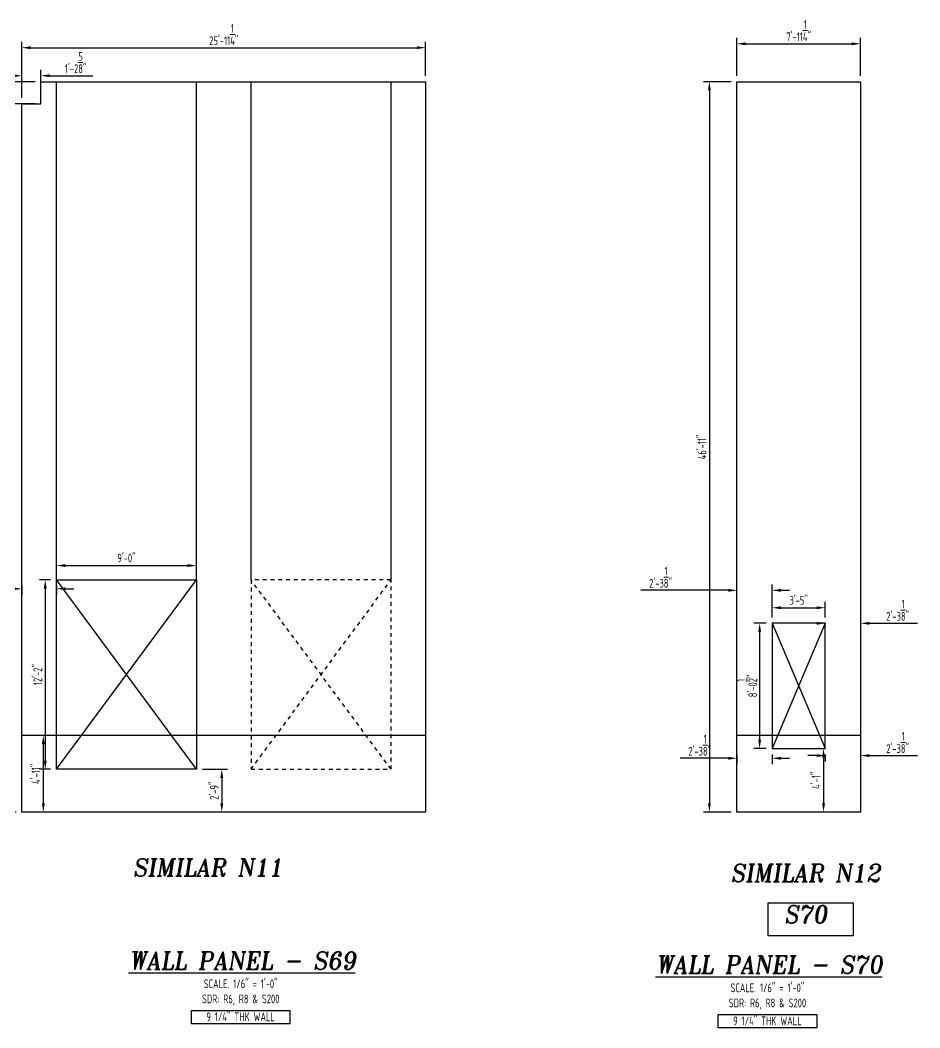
# Model space of a CAD drawing. Header units: inches. Extents: x 10095 to 38568, y -2433 to 4174.
# Drawn here: x 29900 to 30593, y 1175 to 1952 of the extents above; entities that cross this region are included whole.
import ezdxf
from ezdxf.enums import TextEntityAlignment as Align

# ---------------------------------------------------------------- set-up
doc = ezdxf.new("R2010")
doc.units = ezdxf.units.IN
doc.header["$MEASUREMENT"] = 0
doc.linetypes.add('HIDDEN', pattern=[6, 3, -3])
doc.layers.get('0').update_dxf_attribs({"linetype": 'CONTINUOUS'})
doc.layers.get('Defpoints').update_dxf_attribs({"linetype": 'CONTINUOUS'})
for name, color, linetype in [('0-25', 7, 'CONTINUOUS'), ('0-35', 3, 'CONTINUOUS'), ('0-35TEXT', 3, 'CONTINUOUS'), ('0-50', 10, 'CONTINUOUS'), ('Hatch', 253, 'CONTINUOUS'), ('hidden', 7, 'HIDDEN')]:
    doc.layers.add(name, color=color, linetype=linetype)
doc.layers.add('COVER', color=6, linetype='CONTINUOUS', lineweight=0, plot=False)
doc.styles.add('AR', font='ARCHQUIK.shx', dxfattribs={"width": 0.8})
doc.styles.add('ROMANT', font='romant')
doc.dimstyles.new('CADS_DIM_48', dxfattribs={"dimscale": 48, "dimtxt": 0.09375, "dimasz": 0.09375, "dimexe": 0.0625, "dimexo": 0.0625, "dimgap": 0.09375, "dimtad": 0, "dimtih": 1, "dimtoh": 1, "dimzin": 1, "dimdsep": 46, "dimlunit": 4, "dimtxsty": 'AR', "dimblk": 'CLOSED', "dimcen": 0.1875, "dimadec": 0, "dimazin": 0, "dimtfac": 1, "dimtofl": 0, "dimtmove": 0, "dimatfit": 1, "dimldrblk": 'DOTBLANK', "dimfxl": 1, "dimtzin": 0, "dimarcsym": 0})

# ---------------------------------------------------------------- blocks, each defined once
blk = doc.blocks.new('*D208')
at = {"layer": 'COVER', "color": 0, "lineweight": -2, "transparency": 16777216}
for p, q in [((29900.96, 1892.27), (29900.96, 1913.91)), ((29915.58, 1892.27), (29915.58, 1913.91)), ((29894.21, 1909.41), (29887.46, 1909.41)), ((29922.33, 1909.41), (29955.74, 1909.41))]:
    blk.add_line(p, q, dxfattribs=at)
at = {"layer": 'COVER', "color": 0, "transparency": 16777216}
for points in [[(29894.21, 1910.54), (29894.21, 1908.29), (29900.96, 1909.41)], [(29922.33, 1910.54), (29922.33, 1908.29), (29915.58, 1909.41)]]:
    blk.add_solid(points, dxfattribs=at)
at = {"layer": 'Defpoints', "color": 0, "transparency": 16777216}
for p in [(29915.58, 1909.41), (29900.96, 1887.77), (29915.58, 1887.77)]:
    blk.add_point(p, dxfattribs=at)
at = {"layer": 'COVER', "color": 0, "transparency": 16777216, "insert": (29942.41, 1919.54), "char_height": 6.75, "attachment_point": 5, "style": 'AR'}
blk.add_mtext('1\'-2{\\H1.000000x;\\S5/8;}"', dxfattribs=at)
blk = doc.blocks.new('_DotBlank')
at = {"layer": '0-35', "color": 0, "lineweight": -2}
blk.add_line((-0.5, 0), (-1, 0), dxfattribs=at)
blk.add_circle((0, 0), 0.5, dxfattribs=at)
blk = doc.blocks.new('*D209')
at = {"layer": 'COVER', "color": 0, "lineweight": -2, "transparency": 16777216}
for p, q in [((29851.15, 1911.52), (29851.15, 1938.04)), ((29911.08, 1904.77), (29846.65, 1904.77)), ((29911.08, 1887.77), (29846.65, 1887.77)), ((29851.15, 1881.02), (29851.15, 1874.27))]:
    blk.add_line(p, q, dxfattribs=at)
at = {"layer": 'COVER', "color": 0, "transparency": 16777216}
for points in [[(29850.03, 1911.52), (29852.28, 1911.52), (29851.15, 1904.77)], [(29850.03, 1881.02), (29852.28, 1881.02), (29851.15, 1887.77)]]:
    blk.add_solid(points, dxfattribs=at)
at = {"layer": 'Defpoints', "color": 0, "transparency": 16777216}
for p in [(29851.15, 1904.77), (29915.58, 1904.77), (29915.58, 1887.77)]:
    blk.add_point(p, dxfattribs=at)
at = {"layer": 'COVER', "color": 0, "transparency": 16777216, "insert": (29845.41, 1928.15), "char_height": 6.75, "attachment_point": 5, "rotation": 90, "style": 'AR'}
blk.add_mtext('1\'-5"', dxfattribs=at)
blk = doc.blocks.new('*D210')
at = {"layer": 'COVER', "color": 0, "lineweight": -2, "transparency": 16777216}
for p, q in [((29900.96, 1892.27), (29900.96, 1935.51)), ((30212.21, 1909.27), (30212.21, 1935.51)), ((29907.71, 1931.01), (30205.46, 1931.01))]:
    blk.add_line(p, q, dxfattribs=at)
at = {"layer": 'COVER', "color": 0, "transparency": 16777216}
for points in [[(29907.71, 1932.14), (29907.71, 1929.89), (29900.96, 1931.01)], [(30205.46, 1932.14), (30205.46, 1929.89), (30212.21, 1931.01)]]:
    blk.add_solid(points, dxfattribs=at)
at = {"layer": 'Defpoints', "color": 0, "transparency": 16777216}
for p in [(30212.21, 1931.01), (30212.21, 1904.77), (29900.96, 1887.77)]:
    blk.add_point(p, dxfattribs=at)
at = {"layer": 'COVER', "color": 0, "transparency": 16777216, "insert": (30056.58, 1941.14), "char_height": 6.75, "attachment_point": 5, "style": 'AR'}
blk.add_mtext('25\'-11{\\H1.000000x;\\S1/4;}"', dxfattribs=at)
blk = doc.blocks.new('*D211')
at = {"layer": 'COVER', "color": 0, "lineweight": -2, "transparency": 16777216}
for p, q in [((29911.08, 1904.77), (29874.35, 1904.77)), ((29878.85, 1898.02), (29878.85, 1348.52)), ((29896.46, 1341.77), (29874.35, 1341.77))]:
    blk.add_line(p, q, dxfattribs=at)
at = {"layer": 'COVER', "color": 0, "transparency": 16777216}
for points in [[(29877.72, 1898.02), (29879.97, 1898.02), (29878.85, 1904.77)], [(29877.72, 1348.52), (29879.97, 1348.52), (29878.85, 1341.77)]]:
    blk.add_solid(points, dxfattribs=at)
at = {"layer": 'Defpoints', "color": 0, "transparency": 16777216}
for p in [(29915.58, 1904.77), (29878.85, 1341.77), (29900.96, 1341.77)]:
    blk.add_point(p, dxfattribs=at)
at = {"layer": 'COVER', "color": 0, "transparency": 16777216, "insert": (29873.11, 1623.27), "char_height": 6.75, "attachment_point": 5, "rotation": 90, "style": 'AR'}
blk.add_mtext('46\'-11"', dxfattribs=at)
blk = doc.blocks.new('*D212')
at = {"layer": 'COVER', "color": 0, "lineweight": -2, "transparency": 16777216}
for p, q in [((29913.52, 1400.77), (29912.96, 1400.77)), ((29917.46, 1394.02), (29917.46, 1348.52)), ((29913.52, 1341.77), (29912.96, 1341.77))]:
    blk.add_line(p, q, dxfattribs=at)
at = {"layer": 'COVER', "color": 0, "transparency": 16777216}
for points in [[(29916.34, 1394.02), (29918.59, 1394.02), (29917.46, 1400.77)], [(29916.34, 1348.52), (29918.59, 1348.52), (29917.46, 1341.77)]]:
    blk.add_solid(points, dxfattribs=at)
at = {"layer": 'Defpoints', "color": 0, "transparency": 16777216}
for p in [(29918.02, 1400.77), (29917.46, 1341.77), (29918.02, 1341.77)]:
    blk.add_point(p, dxfattribs=at)
at = {"layer": 'COVER', "color": 0, "transparency": 16777216, "insert": (29911.72, 1371.27), "char_height": 6.75, "attachment_point": 5, "rotation": 90, "style": 'AR'}
blk.add_mtext('4\'-11"', dxfattribs=at)
blk = doc.blocks.new('*D213')
at = {"layer": 'COVER', "color": 0, "lineweight": -2, "transparency": 16777216}
for p, q in [((30040.08, 1374.77), (30059.54, 1374.77)), ((30055.04, 1368.02), (30055.04, 1348.52)), ((30052, 1341.77), (30050.54, 1341.77))]:
    blk.add_line(p, q, dxfattribs=at)
at = {"layer": 'COVER', "color": 0, "transparency": 16777216}
for points in [[(30053.91, 1368.02), (30056.16, 1368.02), (30055.04, 1374.77)], [(30053.91, 1348.52), (30056.16, 1348.52), (30055.04, 1341.77)]]:
    blk.add_solid(points, dxfattribs=at)
at = {"layer": 'Defpoints', "color": 0, "transparency": 16777216}
for p in [(30035.58, 1374.77), (30055.04, 1341.77), (30056.5, 1341.77)]:
    blk.add_point(p, dxfattribs=at)
at = {"layer": 'COVER', "color": 0, "transparency": 16777216, "insert": (30049.3, 1358.27), "char_height": 6.75, "attachment_point": 5, "rotation": 90, "style": 'AR'}
blk.add_mtext('2\'-9"', dxfattribs=at)
blk = doc.blocks.new('*D214')
at = {"layer": 'COVER', "color": 0, "lineweight": -2, "transparency": 16777216}
for p, q in [((29900.96, 1516.27), (29900.96, 1509.41)), ((29927.58, 1516.27), (29927.58, 1509.41)), ((29894.21, 1513.91), (29856.89, 1513.91)), ((29934.33, 1513.91), (29941.08, 1513.91))]:
    blk.add_line(p, q, dxfattribs=at)
at = {"layer": 'COVER', "color": 0, "transparency": 16777216}
for points in [[(29894.21, 1515.03), (29894.21, 1512.78), (29900.96, 1513.91)], [(29934.33, 1515.03), (29934.33, 1512.78), (29927.58, 1513.91)]]:
    blk.add_solid(points, dxfattribs=at)
at = {"layer": 'Defpoints', "color": 0, "transparency": 16777216}
for p in [(29900.96, 1520.77), (29927.58, 1520.77), (29900.96, 1513.91)]:
    blk.add_point(p, dxfattribs=at)
at = {"layer": 'COVER', "color": 0, "transparency": 16777216, "insert": (29872.17, 1524.03), "char_height": 6.75, "attachment_point": 5, "style": 'AR'}
blk.add_mtext('2\'-2{\\H1.000000x;\\S5/8;}"', dxfattribs=at)
blk = doc.blocks.new('*D215')
at = {"layer": 'COVER', "color": 0, "lineweight": -2, "transparency": 16777216}
for p, q in [((29923.08, 1520.77), (29914.46, 1520.77)), ((29918.96, 1514.02), (29918.96, 1381.52)), ((29923.08, 1374.77), (29914.46, 1374.77))]:
    blk.add_line(p, q, dxfattribs=at)
at = {"layer": 'COVER', "color": 0, "transparency": 16777216}
for points in [[(29917.83, 1514.02), (29920.08, 1514.02), (29918.96, 1520.77)], [(29917.83, 1381.52), (29920.08, 1381.52), (29918.96, 1374.77)]]:
    blk.add_solid(points, dxfattribs=at)
at = {"layer": 'Defpoints', "color": 0, "transparency": 16777216}
for p in [(29927.58, 1520.77), (29918.96, 1374.77), (29927.58, 1374.77)]:
    blk.add_point(p, dxfattribs=at)
at = {"layer": 'COVER', "color": 0, "transparency": 16777216, "insert": (29913.21, 1447.77), "char_height": 6.75, "attachment_point": 5, "rotation": 90, "style": 'AR'}
blk.add_mtext('12\'-2"', dxfattribs=at)
blk = doc.blocks.new('*D216')
at = {"layer": 'COVER', "color": 0, "lineweight": -2, "transparency": 16777216}
for p, q in [((29927.58, 1525.27), (29927.58, 1536.29)), ((29934.33, 1531.79), (30028.83, 1531.79)), ((30035.58, 1525.27), (30035.58, 1536.29))]:
    blk.add_line(p, q, dxfattribs=at)
at = {"layer": 'COVER', "color": 0, "transparency": 16777216}
for points in [[(29934.33, 1532.91), (29934.33, 1530.66), (29927.58, 1531.79)], [(30028.83, 1532.91), (30028.83, 1530.66), (30035.58, 1531.79)]]:
    blk.add_solid(points, dxfattribs=at)
at = {"layer": 'Defpoints', "color": 0, "transparency": 16777216}
for p in [(30035.58, 1531.79), (29927.58, 1520.77), (30035.58, 1520.77)]:
    blk.add_point(p, dxfattribs=at)
at = {"layer": 'COVER', "color": 0, "transparency": 16777216, "insert": (29981.58, 1537.53), "char_height": 6.75, "attachment_point": 5, "style": 'AR'}
blk.add_mtext('9\'-0"', dxfattribs=at)
blk = doc.blocks.new('*D217')
at = {"layer": 'COVER', "color": 0, "lineweight": -2, "transparency": 16777216}
for p, q in [((30452.21, 1909.27), (30452.21, 1938.51)), ((30547.46, 1909.27), (30547.46, 1938.51)), ((30458.96, 1934.01), (30540.71, 1934.01))]:
    blk.add_line(p, q, dxfattribs=at)
at = {"layer": 'COVER', "color": 0, "transparency": 16777216}
for points in [[(30458.96, 1935.14), (30458.96, 1932.89), (30452.21, 1934.01)], [(30540.71, 1935.14), (30540.71, 1932.89), (30547.46, 1934.01)]]:
    blk.add_solid(points, dxfattribs=at)
at = {"layer": 'Defpoints', "color": 0, "transparency": 16777216}
for p in [(30547.46, 1934.01), (30452.21, 1904.77), (30547.46, 1904.77)]:
    blk.add_point(p, dxfattribs=at)
at = {"layer": 'COVER', "color": 0, "transparency": 16777216, "insert": (30499.83, 1944.14), "char_height": 6.75, "attachment_point": 5, "style": 'AR'}
blk.add_mtext('7\'-11{\\H1.000000x;\\S1/4;}"', dxfattribs=at)
blk = doc.blocks.new('*D218')
at = {"layer": 'COVER', "color": 0, "lineweight": -2, "transparency": 16777216}
for p, q in [((30447.71, 1904.77), (30426.49, 1904.77)), ((30430.99, 1898.02), (30430.99, 1348.52)), ((30447.71, 1341.77), (30426.49, 1341.77))]:
    blk.add_line(p, q, dxfattribs=at)
at = {"layer": 'COVER', "color": 0, "transparency": 16777216}
for points in [[(30429.86, 1898.02), (30432.11, 1898.02), (30430.99, 1904.77)], [(30429.86, 1348.52), (30432.11, 1348.52), (30430.99, 1341.77)]]:
    blk.add_solid(points, dxfattribs=at)
at = {"layer": 'Defpoints', "color": 0, "transparency": 16777216}
for p in [(30452.21, 1904.77), (30430.99, 1341.77), (30452.21, 1341.77)]:
    blk.add_point(p, dxfattribs=at)
at = {"layer": 'COVER', "color": 0, "transparency": 16777216, "insert": (30425.25, 1623.27), "char_height": 6.75, "attachment_point": 5, "rotation": 90, "style": 'AR'}
blk.add_mtext('46\'-11"', dxfattribs=at)
blk = doc.blocks.new('*D219')
at = {"layer": 'COVER', "color": 0, "lineweight": -2, "transparency": 16777216}
for p, q in [((30474.83, 1487.27), (30465.23, 1487.27)), ((30469.73, 1480.52), (30469.73, 1397.52)), ((30474.83, 1390.77), (30465.23, 1390.77))]:
    blk.add_line(p, q, dxfattribs=at)
at = {"layer": 'COVER', "color": 0, "transparency": 16777216}
for points in [[(30468.61, 1480.52), (30470.86, 1480.52), (30469.73, 1487.27)], [(30468.61, 1397.52), (30470.86, 1397.52), (30469.73, 1390.77)]]:
    blk.add_solid(points, dxfattribs=at)
at = {"layer": 'Defpoints', "color": 0, "transparency": 16777216}
for p in [(30479.33, 1487.27), (30469.73, 1390.77), (30479.33, 1390.77)]:
    blk.add_point(p, dxfattribs=at)
at = {"layer": 'COVER', "color": 0, "transparency": 16777216, "insert": (30459.72, 1439.02), "char_height": 6.75, "attachment_point": 5, "rotation": 90, "style": 'AR'}
blk.add_mtext('8\'-0{\\H1.000000x;\\S1/2;}"', dxfattribs=at)
blk = doc.blocks.new('*D220')
at = {"layer": 'COVER', "color": 0, "lineweight": -2, "transparency": 16777216}
for p, q in [((30479.33, 1491.77), (30479.33, 1503.77)), ((30486.08, 1499.27), (30513.58, 1499.27)), ((30520.33, 1491.77), (30520.33, 1503.77))]:
    blk.add_line(p, q, dxfattribs=at)
at = {"layer": 'COVER', "color": 0, "transparency": 16777216}
for points in [[(30486.08, 1500.39), (30486.08, 1498.14), (30479.33, 1499.27)], [(30513.58, 1500.39), (30513.58, 1498.14), (30520.33, 1499.27)]]:
    blk.add_solid(points, dxfattribs=at)
at = {"layer": 'Defpoints', "color": 0, "transparency": 16777216}
for p in [(30520.33, 1499.27), (30479.33, 1487.27), (30520.33, 1487.27)]:
    blk.add_point(p, dxfattribs=at)
at = {"layer": 'COVER', "color": 0, "transparency": 16777216, "insert": (30499.83, 1505.01), "char_height": 6.75, "attachment_point": 5, "style": 'AR'}
blk.add_mtext('3\'-5"', dxfattribs=at)
blk = doc.blocks.new('*D221')
at = {"layer": 'COVER', "color": 0, "lineweight": -2, "transparency": 16777216}
for p, q in [((30445.46, 1383.24), (30408.33, 1383.24)), ((30452.21, 1386.27), (30452.21, 1378.74)), ((30479.33, 1386.27), (30479.33, 1378.74)), ((30486.08, 1383.24), (30492.83, 1383.24))]:
    blk.add_line(p, q, dxfattribs=at)
at = {"layer": 'COVER', "color": 0, "transparency": 16777216}
for points in [[(30445.46, 1384.36), (30445.46, 1382.11), (30452.21, 1383.24)], [(30486.08, 1384.36), (30486.08, 1382.11), (30479.33, 1383.24)]]:
    blk.add_solid(points, dxfattribs=at)
at = {"layer": 'Defpoints', "color": 0, "transparency": 16777216}
for p in [(30452.21, 1390.77), (30479.33, 1390.77), (30452.21, 1383.24)]:
    blk.add_point(p, dxfattribs=at)
at = {"layer": 'COVER', "color": 0, "transparency": 16777216, "insert": (30423.52, 1393.36), "char_height": 6.75, "attachment_point": 5, "style": 'AR'}
blk.add_mtext('2\'-3{\\H1.000000x;\\S1/8;}"', dxfattribs=at)
blk = doc.blocks.new('*D222')
at = {"layer": 'COVER', "color": 0, "lineweight": -2, "transparency": 16777216}
for p, q in [((30513.58, 1385.3), (30506.83, 1385.3)), ((30520.33, 1386.27), (30520.33, 1380.8)), ((30547.46, 1386.27), (30547.46, 1380.8)), ((30554.21, 1385.3), (30591.34, 1385.3))]:
    blk.add_line(p, q, dxfattribs=at)
at = {"layer": 'COVER', "color": 0, "transparency": 16777216}
for points in [[(30513.58, 1386.42), (30513.58, 1384.17), (30520.33, 1385.3)], [(30554.21, 1386.42), (30554.21, 1384.17), (30547.46, 1385.3)]]:
    blk.add_solid(points, dxfattribs=at)
at = {"layer": 'Defpoints', "color": 0, "transparency": 16777216}
for p in [(30520.33, 1390.77), (30547.46, 1390.77), (30547.46, 1385.3)]:
    blk.add_point(p, dxfattribs=at)
at = {"layer": 'COVER', "color": 0, "transparency": 16777216, "insert": (30576.15, 1395.42), "char_height": 6.75, "attachment_point": 5, "style": 'AR'}
blk.add_mtext('2\'-3{\\H1.000000x;\\S1/8;}"', dxfattribs=at)
blk = doc.blocks.new('*D223')
at = {"layer": 'COVER', "color": 0, "lineweight": -2, "transparency": 16777216}
for p, q in [((30515.83, 1390.77), (30514.49, 1390.77)), ((30518.99, 1384.02), (30518.99, 1348.52)), ((30515.83, 1341.77), (30514.49, 1341.77))]:
    blk.add_line(p, q, dxfattribs=at)
at = {"layer": 'COVER', "color": 0, "transparency": 16777216}
for points in [[(30517.87, 1384.02), (30520.12, 1384.02), (30518.99, 1390.77)], [(30517.87, 1348.52), (30520.12, 1348.52), (30518.99, 1341.77)]]:
    blk.add_solid(points, dxfattribs=at)
at = {"layer": 'Defpoints', "color": 0, "transparency": 16777216}
for p in [(30520.33, 1390.77), (30518.99, 1341.77), (30520.33, 1341.77)]:
    blk.add_point(p, dxfattribs=at)
at = {"layer": 'COVER', "color": 0, "transparency": 16777216, "insert": (30513.25, 1366.27), "char_height": 6.75, "attachment_point": 5, "rotation": 90, "style": 'AR'}
blk.add_mtext('4\'-1"', dxfattribs=at)
blk = doc.blocks.new('*D224')
at = {"layer": 'COVER', "color": 0, "lineweight": -2, "transparency": 16777216}
for p, q in [((30513.58, 1487.27), (30506.83, 1487.27)), ((30554.21, 1487.27), (30591.34, 1487.27))]:
    blk.add_line(p, q, dxfattribs=at)
at = {"layer": 'COVER', "color": 0, "transparency": 16777216}
for points in [[(30513.58, 1488.39), (30513.58, 1486.14), (30520.33, 1487.27)], [(30554.21, 1488.39), (30554.21, 1486.14), (30547.46, 1487.27)]]:
    blk.add_solid(points, dxfattribs=at)
at = {"layer": 'Defpoints', "color": 0, "transparency": 16777216}
for p in [(30520.33, 1487.27), (30547.46, 1487.27), (30547.46, 1487.27)]:
    blk.add_point(p, dxfattribs=at)
at = {"layer": 'COVER', "color": 0, "transparency": 16777216, "insert": (30576.15, 1497.39), "char_height": 6.75, "attachment_point": 5, "style": 'AR'}
blk.add_mtext('2\'-3{\\H1.000000x;\\S1/8;}"', dxfattribs=at)
blk = doc.blocks.new('*D225')
at = {"layer": 'COVER', "color": 0, "lineweight": -2, "transparency": 16777216}
for p, q in [((30452.21, 1489.51), (30452.21, 1517.2)), ((30479.33, 1491.77), (30479.33, 1517.2)), ((30445.46, 1512.7), (30378.17, 1512.7)), ((30486.08, 1512.7), (30492.83, 1512.7))]:
    blk.add_line(p, q, dxfattribs=at)
at = {"layer": 'COVER', "color": 0, "transparency": 16777216}
for points in [[(30445.46, 1513.83), (30445.46, 1511.58), (30452.21, 1512.7)], [(30486.08, 1513.83), (30486.08, 1511.58), (30479.33, 1512.7)]]:
    blk.add_solid(points, dxfattribs=at)
at = {"layer": 'Defpoints', "color": 0, "transparency": 16777216}
for p in [(30452.21, 1512.7), (30452.21, 1485.01), (30479.33, 1487.27)]:
    blk.add_point(p, dxfattribs=at)
at = {"layer": 'COVER', "color": 0, "transparency": 16777216, "insert": (30393.36, 1522.83), "char_height": 6.75, "attachment_point": 5, "style": 'AR'}
blk.add_mtext('2\'-3{\\H1.000000x;\\S1/8;}"', dxfattribs=at)

msp = doc.modelspace()

# ---------------------------------------------------------------- linework, layer by layer
at = {"layer": '0-25'}
for p, q in [((29927.58283, 1374.76645), (30035.58283, 1520.7669)), ((30035.58283, 1374.76645), (29927.58283, 1520.7669))]:
    msp.add_line(p, q, dxfattribs=at)
for points in [[(30520.33283, 1487.26645), (30479.33283, 1390.76645)], [(30479.33283, 1487.26645), (30520.33283, 1390.76645)]]:
    msp.add_lwpolyline(points, dxfattribs=at)
at = {"layer": '0-35'}
for points in [[(29915.58283, 1904.76645), (30212.20783, 1904.76645), (30212.20783, 1341.76645), (29900.95783, 1341.76645), (29900.95783, 1887.76645), (29915.58283, 1887.76645)], [(30452.20783, 1904.76645), (30547.45783, 1904.76645), (30547.45783, 1341.76645), (30452.20783, 1341.76645)], [(29927.58283, 1520.7669), (30035.58283, 1520.7669), (30035.58283, 1374.76645), (29927.58283, 1374.76645)], [(30520.33283, 1487.26645), (30479.33283, 1487.26645), (30479.33283, 1390.76645), (30520.33283, 1390.76645)], [(30476.18559, 1271.8063), (30541.82678, 1271.8063), (30541.82678, 1246.289), (30476.18559, 1246.289)]]:
    msp.add_lwpolyline(points, close=True, dxfattribs=at)
at = {"layer": '0-50'}
for points in [[(30031.70115, 1188.90763), (30107.588, 1188.90763), (30107.588, 1178.55127), (30031.70115, 1178.55127)], [(30437.81091, 1185.7852), (30513.69776, 1185.7852), (30513.69776, 1175.42884), (30437.81091, 1175.42884)]]:
    msp.add_lwpolyline(points, close=True, dxfattribs=at)
at = {"layer": 'Hatch'}
for p, q in [((29927.58283, 1520.7669), (29927.58283, 1904.76645)), ((30035.58283, 1520.7669), (30035.58283, 1904.76645)), ((30077.58283, 1520.7669), (30077.58283, 1904.76645)), ((30185.58283, 1520.7669), (30185.58283, 1904.76645)), ((30212.20783, 1400.76645), (29900.95783, 1400.76645)), ((30547.45783, 1400.76645), (30452.20783, 1400.76645))]:
    msp.add_line(p, q, dxfattribs=at)
at = {"layer": 'hidden'}
for p, q in [((30185.58283, 1374.76645), (30077.58283, 1520.7669)), ((30077.58283, 1374.76645), (30185.58283, 1520.7669))]:
    msp.add_line(p, q, dxfattribs=at)
msp.add_lwpolyline([(30185.58283, 1520.7669), (30077.58283, 1520.7669), (30077.58283, 1374.76645), (30185.58283, 1374.76645)], close=True, dxfattribs=at)

# ---------------------------------------------------------------- texts
at = {"color": 7, "linetype": 'Continuous', "style": 'ROMANT', "oblique": 9, "width": 0.95}
for s, p in [('%%UWALL PANEL - S69', (30071.01645, 1220.47954)), ('%%UWALL PANEL - S70', (30477.12621, 1217.3571))]:
    msp.add_text(s, height=13.5, dxfattribs=at).set_placement(p, align=Align.CENTER)
at = {"layer": '0-35TEXT', "style": 'AR', "width": 0.8}
for s, p in [('SCALE. 1/6" = 1\'-0"', (30069.64457, 1206.03264)), ('SCALE. 1/6" = 1\'-0"', (30475.75434, 1202.91021)), ('SDR: R6, R8 & S200', (30069.64457, 1194.36445)), ('SDR: R6, R8 & S200', (30475.75434, 1191.24202)), ('9 1/4" THK WALL', (30069.56765, 1180.57643)), ('9 1/4" THK WALL', (30475.67742, 1177.454))]:
    msp.add_text(s, height=6.7498312, dxfattribs=at).set_placement(p, align=Align.CENTER)
at = {"layer": 'COVER', "style": 'ROMANT', "oblique": 9, "width": 0.95}
for s, p in [('SIMILAR N11', (30044.29835, 1292.26942)), ('SIMILAR N12', (30505.16261, 1288.06555)), ('S70', (30505.16261, 1256.14656))]:
    msp.add_text(s, height=13.5, dxfattribs=at).set_placement(p, align=Align.CENTER)

# ---------------------------------------------------------------- dimensions: what is measured, and where the dimension line sits
at = {"layer": 'COVER'}
for base, p1, p2, picture, middle in [((30547.45783, 1934.01458), (30452.20783, 1904.76645), (30547.45783, 1904.76645), '*D217', (30499.83283, 1944.13958)), ((30212.20783, 1931.01126), (29900.95783, 1887.76645), (30212.20783, 1904.76645), '*D210', (30056.58283, 1941.13626)), ((30035.58283, 1531.78551), (29927.58283, 1520.7669), (30035.58283, 1520.7669), '*D216', (29981.58283, 1537.52689)), ((30520.33283, 1499.26644), (30479.33283, 1487.26645), (30520.33283, 1487.26645), '*D220', (30499.83283, 1505.00782)), ((30547.45783, 1487.26645), (30520.33283, 1487.26645), (30547.45783, 1487.26645), '*D224', (30576.14921, 1497.39145)), ((30452.20783, 1383.23959), (30479.33283, 1390.76645), (30452.20783, 1390.76645), '*D221', (30423.51645, 1393.36459)), ((30547.45783, 1385.29788), (30520.33283, 1390.76645), (30547.45783, 1390.76645), '*D222', (30576.14921, 1395.42288))]:
    dim = msp.add_linear_dim(base=base, p1=p1, p2=p2, dimstyle='CADS_DIM_48', override={"dimscale": 72, "dimgap": 0.03125, "dimtad": 1, "dimtih": 0, "dimtoh": 0, "dimdec": 3, "dimtdec": 3}, dxfattribs=at)
    dim.commit()
    dim.dimension.update_dxf_attribs({"geometry": picture, "text_midpoint": middle})
for base, p1, p2, picture, middle in [((29851.15397, 1904.76645), (29915.58283, 1887.76645), (29915.58283, 1904.76645), '*D209', (29845.41259, 1928.15093)), ((29878.84866, 1341.76645), (29915.58283, 1904.76645), (29900.95783, 1341.76645), '*D211', (29873.10728, 1623.26645)), ((30430.98805, 1341.76645), (30452.20783, 1904.76645), (30452.20783, 1341.76645), '*D218', (30425.24667, 1623.26645)), ((29918.9557, 1374.76645), (29927.58283, 1520.7669), (29927.58283, 1374.76645), '*D215', (29913.21432, 1447.76667)), ((30469.73002, 1390.76645), (30479.33283, 1487.26645), (30479.33283, 1390.76645), '*D219', (30459.7214, 1439.01645)), ((29917.46479, 1341.76645), (29918.02381, 1400.76645), (29918.02381, 1341.76645), '*D212', (29911.72341, 1371.26645)), ((30518.99003, 1341.76645), (30520.33283, 1390.76645), (30520.33283, 1341.76645), '*D223', (30513.24865, 1366.26645)), ((30055.03654, 1341.76645), (30035.58283, 1374.76645), (30056.49799, 1341.76645), '*D213', (30049.29516, 1358.26645))]:
    dim = msp.add_linear_dim(base=base, p1=p1, p2=p2, angle=90, dimstyle='CADS_DIM_48', override={"dimscale": 72, "dimgap": 0.03125, "dimtad": 1, "dimtih": 0, "dimtoh": 0, "dimdec": 3, "dimtdec": 3}, dxfattribs=at)
    dim.commit()
    dim.dimension.update_dxf_attribs({"geometry": picture, "text_midpoint": middle})
for base, p1, p2, picture, middle in [((29915.58283, 1909.41392), (29900.95783, 1887.76645), (29915.58283, 1887.76645), '*D208', (29942.41214, 1909.41392)), ((29900.95783, 1513.9088), (29927.58283, 1520.7669), (29900.95783, 1520.7669), '*D214', (29872.17335, 1513.9088)), ((30452.20783, 1512.70205), (30479.33283, 1487.26645), (30452.20783, 1485.01229), '*D225', (30393.35728, 1512.70205))]:
    dim = msp.add_linear_dim(base=base, p1=p1, p2=p2, dimstyle='CADS_DIM_48', override={"dimscale": 72, "dimgap": 0.03125, "dimtad": 1, "dimtih": 0, "dimtoh": 0, "dimdec": 3, "dimtdec": 3}, dxfattribs=at)
    dim.commit()
    dim.dimension.update_dxf_attribs({"geometry": picture, "text_midpoint": middle, "dimtype": 160})

doc.saveas('drawing.dxf')
